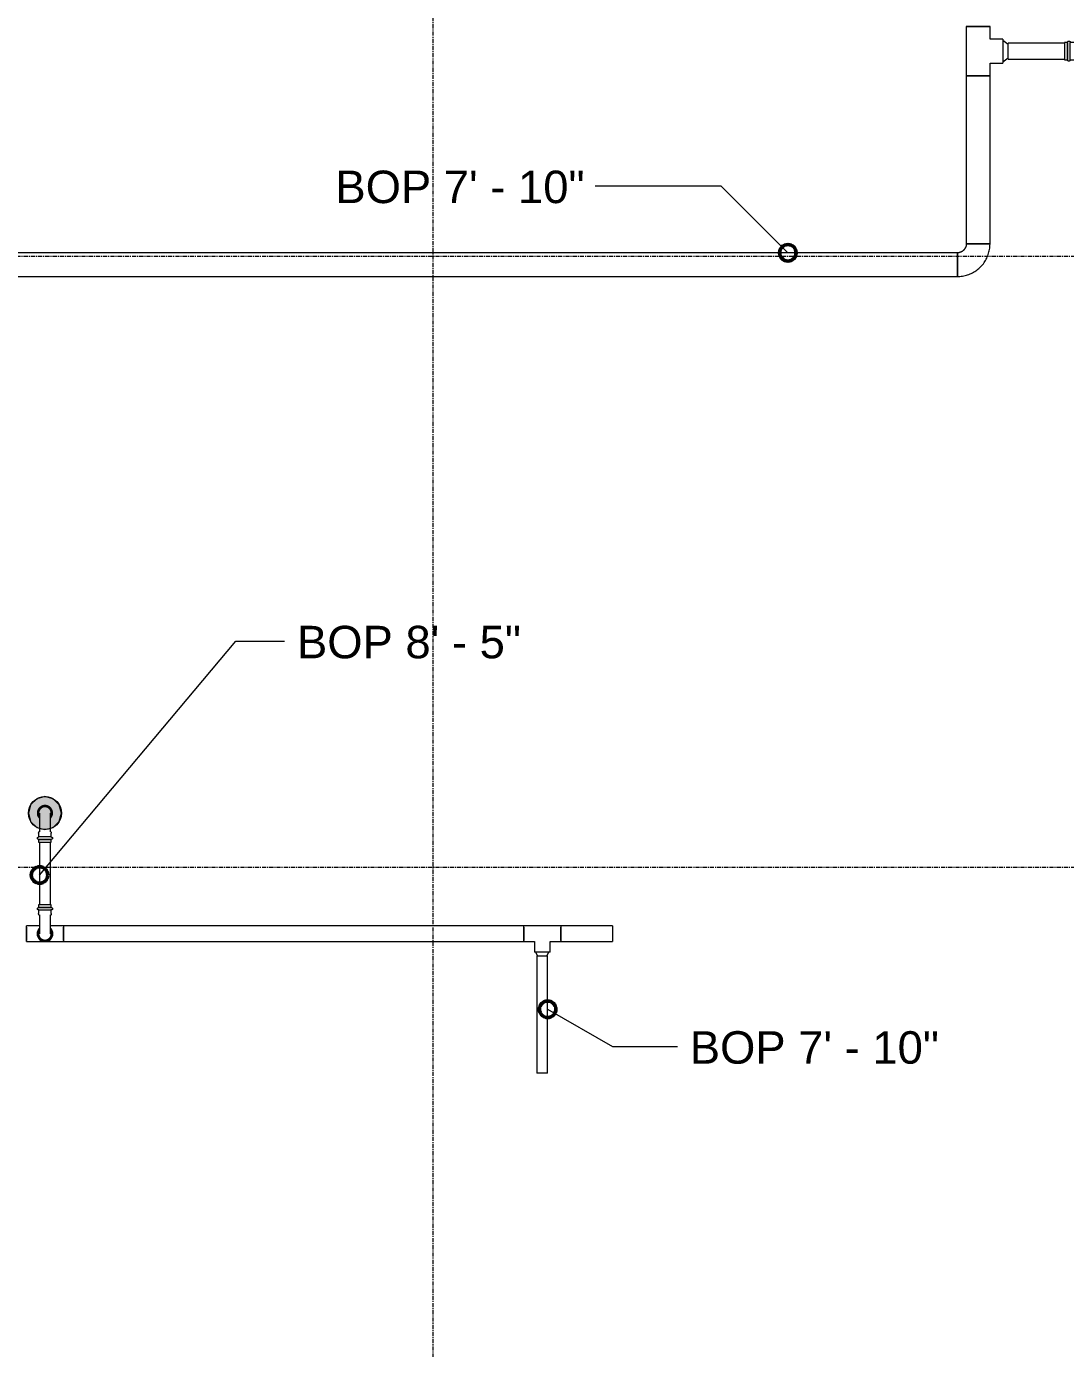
# Model space of a CAD drawing. Header units: inches. Extents: x -3679 to 241, y -496 to 1784.
# Drawn here: x -394.3 to -268.4, y 140.7 to 300.9 of the extents above; entities that cross this region are included whole.
import ezdxf

# ---------------------------------------------------------------- set-up
doc = ezdxf.new("R2010")
doc.units = ezdxf.units.IN
doc.header["$MEASUREMENT"] = 0
doc.linetypes.add('Grid Line', pattern=[0.875, 0.5, -0.125, 0.125, -0.125])
for name, color, linetype, lineweight in [('A-ANNO-NOTE', 250, 'Continuous', 9), ('G-ANNO-DIMS', 251, 'Continuous', 9), ('P-PIPE', 1, 'Continuous', 9), ('P-PIPE-CNTR', 1, 'Continuous', 9), ('S-GRID', 8, 'Continuous', 9)]:
    doc.layers.add(name, color=color, linetype=linetype, lineweight=lineweight)
doc.styles.add('Arial', font='arial.ttf', dxfattribs={"height": 3.934132})

# ---------------------------------------------------------------- blocks, each defined once
blk = doc.blocks.new('Elbow - Welded - Generic - Standard-1127339-SECOND LEVEL')
at = {"layer": 'P-PIPE'}
for p, q in [((-1.39, 2.52), (-1.25, 2.52)), ((-1.24, 2.52), (-1.02, 2.52)), ((-1.02, 2.52), (-0.72, 2.52)), ((-0.72, 2.52), (-0.37, 2.52)), ((-0.37, 2.52), (0.37, 2.52)), ((0.37, 2.52), (0.72, 2.52)), ((0.72, 2.52), (1.02, 2.52)), ((1.02, 2.52), (1.24, 2.52)), ((1.25, 2.52), (1.39, 2.52)), ((-2.52, 1.25), (-2.52, 1.39)), ((-2.52, 1.02), (-2.52, 1.24)), ((-2.52, 0.72), (-2.52, 1.02)), ((-2.52, 0.37), (-2.52, 0.72)), ((-2.52, -0.37), (-2.52, 0.37)), ((-2.52, -0.72), (-2.52, -0.37)), ((-2.52, -1.02), (-2.52, -0.72)), ((-2.52, -1.24), (-2.52, -1.02)), ((-2.52, -1.39), (-2.52, -1.25))]:
    blk.add_line(p, q, dxfattribs=at)
at = {"layer": 'P-PIPE', "flags": 128}
for points in [[(-2.52, -1.44), (-2.36, -1.43), (-2.2, -1.42), (-2.05, -1.41), (-1.89, -1.39), (-1.73, -1.36), (-1.58, -1.32), (-1.43, -1.28), (-1.28, -1.24), (-1.13, -1.18), (-0.98, -1.12), (-0.83, -1.06), (-0.69, -0.99), (-0.55, -0.91), (-0.42, -0.83), (-0.29, -0.75), (-0.16, -0.65), (-0.03, -0.56), (0.09, -0.45), (0.21, -0.35), (0.32, -0.24), (0.43, -0.12), (0.53, 0), (0.63, 0.12), (0.72, 0.25), (0.81, 0.38), (0.89, 0.52), (0.97, 0.65), (1.04, 0.8), (1.11, 0.94), (1.17, 1.09), (1.22, 1.23), (1.27, 1.39), (1.31, 1.54), (1.35, 1.69), (1.38, 1.85), (1.4, 2), (1.42, 2.16), (1.43, 2.32), (1.44, 2.48), (1.44, 2.52)], [(-1.44, 2.52), (-1.44, 2.48), (-1.44, 2.43), (-1.44, 2.39), (-1.45, 2.35), (-1.46, 2.3), (-1.47, 2.26), (-1.48, 2.22), (-1.49, 2.18), (-1.51, 2.14), (-1.52, 2.1), (-1.54, 2.06), (-1.56, 2.02), (-1.58, 1.98), (-1.6, 1.94), (-1.63, 1.91), (-1.65, 1.87), (-1.68, 1.84), (-1.71, 1.81), (-1.73, 1.77), (-1.77, 1.74), (-1.8, 1.71), (-1.83, 1.69), (-1.86, 1.66), (-1.9, 1.63), (-1.93, 1.61), (-1.97, 1.59), (-2.01, 1.56), (-2.05, 1.55), (-2.09, 1.53), (-2.13, 1.51), (-2.17, 1.5), (-2.21, 1.48), (-2.25, 1.47), (-2.29, 1.46), (-2.34, 1.45), (-2.38, 1.45), (-2.42, 1.44), (-2.46, 1.44), (-2.51, 1.44), (-2.52, 1.44)]]:
    blk.add_lwpolyline(points, dxfattribs=at)
blk = doc.blocks.new('Victaulic-VicPress316-Elbow 90-45deg Style P568_P571 - Standard-V4-SECOND LEVEL')
at = {"layer": 'P-PIPE'}
for p, q in [((-1.06, 4.55), (-1.06, 4.17)), ((1.06, 4.55), (-1.06, 4.55)), ((-1.06, 4.17), (1.06, 4.17)), ((-1.06, 3.85), (-1.06, 3.29)), ((-1.06, 3.85), (1.06, 3.85)), ((1.06, 4.17), (1.06, 4.55)), ((1.06, 3.29), (1.06, 3.85)), ((-0.95, 3.14), (-0.95, 2.02)), ((-0.77, 3.07), (-0.75, 3.07)), ((-0.31, 3.07), (-0.29, 3.07)), ((0.29, 3.07), (0.31, 3.07)), ((0.75, 3.07), (0.77, 3.07)), ((0.95, 2.02), (0.95, 3.12)), ((-4.17, 1.06), (-4.55, 1.06)), ((-4.55, 1.06), (-4.55, -1.06)), ((-4.17, -1.06), (-4.17, 1.06)), ((-3.29, 1.06), (-3.85, 1.06)), ((-3.85, -1.06), (-3.85, 1.06)), ((-2.02, 0.95), (-3.12, 0.95)), ((-3.07, 0.75), (-3.07, 0.77)), ((-3.07, 0.29), (-3.07, 0.31)), ((-4.55, -1.06), (-4.17, -1.06)), ((-3.85, -1.06), (-3.29, -1.06)), ((-3.13, -0.95), (-2.02, -0.95)), ((-3.07, -0.31), (-3.07, -0.29)), ((-3.07, -0.77), (-3.07, -0.75))]:
    blk.add_line(p, q, dxfattribs=at)
at = {"layer": 'P-PIPE', "flags": 128}
for points in [[(-1.06, 3.85), (-1.07, 3.85), (-1.07, 3.85), (-1.08, 3.85), (-1.09, 3.85), (-1.09, 3.85), (-1.1, 3.85), (-1.1, 3.85), (-1.11, 3.85), (-1.12, 3.86), (-1.12, 3.86), (-1.13, 3.86), (-1.13, 3.86), (-1.14, 3.87), (-1.15, 3.87), (-1.15, 3.87), (-1.16, 3.88), (-1.16, 3.88), (-1.17, 3.89), (-1.17, 3.89), (-1.18, 3.9), (-1.18, 3.9), (-1.19, 3.91), (-1.19, 3.91), (-1.19, 3.92), (-1.2, 3.92), (-1.2, 3.93), (-1.2, 3.93), (-1.21, 3.94), (-1.21, 3.94), (-1.21, 3.95), (-1.21, 3.96), (-1.22, 3.96), (-1.22, 3.97), (-1.22, 3.98), (-1.22, 3.98), (-1.22, 3.99), (-1.22, 4), (-1.22, 4), (-1.22, 4.01), (-1.22, 4.01), (-1.22, 4.02), (-1.22, 4.03), (-1.22, 4.03), (-1.22, 4.04), (-1.22, 4.05), (-1.22, 4.05), (-1.22, 4.06), (-1.21, 4.07), (-1.21, 4.07), (-1.21, 4.08), (-1.21, 4.08), (-1.2, 4.09), (-1.2, 4.1), (-1.2, 4.1), (-1.19, 4.11), (-1.19, 4.11), (-1.18, 4.12), (-1.18, 4.12), (-1.17, 4.13), (-1.17, 4.13), (-1.17, 4.14), (-1.16, 4.14), (-1.15, 4.14), (-1.15, 4.15), (-1.14, 4.15), (-1.14, 4.15), (-1.13, 4.16), (-1.13, 4.16), (-1.12, 4.16), (-1.11, 4.16), (-1.11, 4.17), (-1.1, 4.17), (-1.1, 4.17), (-1.09, 4.17), (-1.08, 4.17), (-1.08, 4.17), (-1.07, 4.17), (-1.06, 4.17), (-1.06, 4.17)], [(1.06, 4.17), (1.06, 4.17), (1.06, 4.17), (1.05, 4.17), (1.05, 4.17), (1.04, 4.17), (1.03, 4.17), (1.02, 4.17), (1.01, 4.17), (0.99, 4.17), (0.98, 4.17), (0.96, 4.17), (0.94, 4.17), (0.92, 4.17), (0.9, 4.17), (0.87, 4.17), (0.85, 4.17), (0.82, 4.17), (0.8, 4.17), (0.77, 4.17), (0.74, 4.17), (0.71, 4.17), (0.67, 4.17), (0.64, 4.17), (0.61, 4.17), (0.57, 4.17), (0.54, 4.17), (0.5, 4.17), (0.46, 4.17), (0.42, 4.17), (0.38, 4.17), (0.34, 4.17), (0.3, 4.17), (0.26, 4.17), (0.22, 4.17), (0.18, 4.17), (0.14, 4.17), (0.1, 4.17), (0.05, 4.17), (0.01, 4.17), (-0.03, 4.17), (-0.07, 4.17), (-0.12, 4.17), (-0.16, 4.17), (-0.2, 4.17), (-0.24, 4.17), (-0.28, 4.17), (-0.32, 4.17), (-0.36, 4.17), (-0.4, 4.17), (-0.44, 4.17), (-0.48, 4.17), (-0.52, 4.17), (-0.55, 4.17), (-0.59, 4.17), (-0.62, 4.17), (-0.66, 4.17), (-0.69, 4.17), (-0.72, 4.17), (-0.75, 4.17), (-0.78, 4.17), (-0.81, 4.17), (-0.84, 4.17), (-0.86, 4.17), (-0.88, 4.17), (-0.91, 4.17), (-0.93, 4.17), (-0.95, 4.17), (-0.97, 4.17), (-0.98, 4.17), (-1, 4.17), (-1.01, 4.17), (-1.02, 4.17), (-1.03, 4.17), (-1.04, 4.17), (-1.05, 4.17), (-1.05, 4.17), (-1.06, 4.17), (-1.06, 4.17), (-1.06, 4.17)], [(-1.06, 4.17), (-1.06, 4.17), (-1.06, 4.17), (-1.05, 4.17), (-1.05, 4.17), (-1.04, 4.17), (-1.03, 4.17), (-1.02, 4.17)], [(-1.06, 3.85), (-1.06, 3.85), (-1.06, 3.85), (-1.05, 3.85), (-1.05, 3.85), (-1.04, 3.85), (-1.03, 3.85), (-1.02, 3.85), (-1.01, 3.85), (-0.99, 3.85), (-0.98, 3.85), (-0.96, 3.85), (-0.94, 3.85), (-0.92, 3.85), (-0.9, 3.85), (-0.87, 3.85), (-0.85, 3.85), (-0.82, 3.85), (-0.8, 3.85), (-0.77, 3.85), (-0.74, 3.85), (-0.71, 3.85), (-0.67, 3.85), (-0.64, 3.85), (-0.61, 3.85), (-0.57, 3.85), (-0.54, 3.85), (-0.5, 3.85), (-0.46, 3.85), (-0.42, 3.85), (-0.38, 3.85), (-0.34, 3.85), (-0.3, 3.85), (-0.26, 3.85), (-0.22, 3.85), (-0.18, 3.85), (-0.14, 3.85), (-0.1, 3.85), (-0.05, 3.85), (-0.01, 3.85), (0.03, 3.85), (0.07, 3.85), (0.12, 3.85), (0.16, 3.85), (0.2, 3.85), (0.24, 3.85), (0.28, 3.85), (0.32, 3.85), (0.36, 3.85), (0.4, 3.85), (0.44, 3.85), (0.48, 3.85), (0.52, 3.85), (0.55, 3.85), (0.59, 3.85), (0.62, 3.85), (0.66, 3.85), (0.69, 3.85), (0.72, 3.85), (0.75, 3.85), (0.78, 3.85), (0.81, 3.85), (0.84, 3.85), (0.86, 3.85), (0.88, 3.85), (0.91, 3.85), (0.93, 3.85), (0.95, 3.85), (0.97, 3.85), (0.98, 3.85), (1, 3.85), (1.01, 3.85), (1.02, 3.85), (1.03, 3.85), (1.04, 3.85), (1.05, 3.85), (1.05, 3.85), (1.06, 3.85), (1.06, 3.85), (1.06, 3.85)], [(-1.02, 3.85), (-1.03, 3.85), (-1.04, 3.85), (-1.05, 3.85), (-1.05, 3.85), (-1.06, 3.85), (-1.06, 3.85), (-1.06, 3.85)], [(-0.95, 3.07), (-0.96, 3.08), (-0.97, 3.08), (-0.97, 3.09), (-0.98, 3.1), (-0.99, 3.11), (-1, 3.12), (-1, 3.12), (-1.01, 3.13), (-1.02, 3.14), (-1.02, 3.15), (-1.03, 3.16), (-1.03, 3.17), (-1.04, 3.18), (-1.04, 3.19), (-1.04, 3.2), (-1.05, 3.21), (-1.05, 3.22), (-1.05, 3.23), (-1.06, 3.24), (-1.06, 3.25), (-1.06, 3.27), (-1.06, 3.28), (-1.06, 3.29), (-1.06, 3.29)], [(1.06, 3.29), (1.06, 3.28), (1.06, 3.27), (1.06, 3.26), (1.06, 3.25), (1.05, 3.23), (1.05, 3.22), (1.05, 3.21), (1.05, 3.2), (1.04, 3.19), (1.04, 3.18), (1.03, 3.17), (1.03, 3.16), (1.02, 3.15), (1.02, 3.14), (1.01, 3.14), (1.01, 3.13), (1, 3.12), (0.99, 3.11), (0.98, 3.1), (0.98, 3.09), (0.97, 3.09), (0.96, 3.08), (0.95, 3.07), (0.95, 3.07)], [(1.02, 4.17), (1.03, 4.17), (1.04, 4.17), (1.05, 4.17), (1.05, 4.17), (1.06, 4.17), (1.06, 4.17), (1.06, 4.17)], [(1.06, 3.85), (1.06, 3.85), (1.06, 3.85), (1.05, 3.85), (1.05, 3.85), (1.04, 3.85), (1.03, 3.85), (1.02, 3.85)], [(1.06, 4.17), (1.07, 4.17), (1.07, 4.17), (1.08, 4.17), (1.09, 4.17), (1.09, 4.17), (1.1, 4.17), (1.1, 4.17), (1.11, 4.17), (1.12, 4.16), (1.12, 4.16), (1.13, 4.16), (1.13, 4.16), (1.14, 4.15), (1.15, 4.15), (1.15, 4.15), (1.16, 4.14), (1.16, 4.14), (1.17, 4.13), (1.17, 4.13), (1.18, 4.12), (1.18, 4.12), (1.19, 4.11), (1.19, 4.11), (1.19, 4.1), (1.2, 4.1), (1.2, 4.09), (1.2, 4.09), (1.21, 4.08), (1.21, 4.08), (1.21, 4.07), (1.21, 4.06), (1.22, 4.06), (1.22, 4.05), (1.22, 4.04), (1.22, 4.04), (1.22, 4.03), (1.22, 4.02), (1.22, 4.02), (1.22, 4.01), (1.22, 4.01), (1.22, 4), (1.22, 3.99), (1.22, 3.99), (1.22, 3.98), (1.22, 3.97), (1.22, 3.97), (1.22, 3.96), (1.21, 3.95), (1.21, 3.95), (1.21, 3.94), (1.21, 3.94), (1.2, 3.93), (1.2, 3.92), (1.2, 3.92), (1.19, 3.91), (1.19, 3.91), (1.18, 3.9), (1.18, 3.9), (1.17, 3.89), (1.17, 3.89), (1.17, 3.88), (1.16, 3.88), (1.15, 3.88), (1.15, 3.87), (1.14, 3.87), (1.14, 3.87), (1.13, 3.86), (1.13, 3.86), (1.12, 3.86), (1.11, 3.86), (1.11, 3.85), (1.1, 3.85), (1.1, 3.85), (1.09, 3.85), (1.08, 3.85), (1.08, 3.85), (1.07, 3.85), (1.06, 3.85), (1.06, 3.85)], [(-0.95, 2.02), (-0.95, 1.97), (-0.95, 1.93), (-0.96, 1.89), (-0.96, 1.85), (-0.97, 1.8), (-0.98, 1.76), (-0.99, 1.72), (-1, 1.68), (-1.02, 1.64), (-1.03, 1.6), (-1.05, 1.56), (-1.07, 1.52), (-1.09, 1.49), (-1.11, 1.45), (-1.14, 1.41), (-1.16, 1.38), (-1.19, 1.35), (-1.21, 1.31), (-1.24, 1.28), (-1.27, 1.25), (-1.3, 1.22), (-1.34, 1.19), (-1.37, 1.17), (-1.4, 1.14), (-1.44, 1.12), (-1.48, 1.1), (-1.51, 1.08), (-1.55, 1.06), (-1.59, 1.04), (-1.63, 1.02), (-1.67, 1.01), (-1.71, 0.99), (-1.75, 0.98), (-1.79, 0.97), (-1.83, 0.97), (-1.88, 0.96), (-1.92, 0.95), (-1.96, 0.95), (-2, 0.95), (-2.02, 0.95)], [(-2.02, -0.95), (-1.9, -0.95), (-1.78, -0.94), (-1.66, -0.93), (-1.54, -0.91), (-1.43, -0.89), (-1.31, -0.87), (-1.2, -0.83), (-1.08, -0.8), (-0.97, -0.76), (-0.86, -0.72), (-0.75, -0.67), (-0.65, -0.61), (-0.54, -0.56), (-0.44, -0.5), (-0.34, -0.43), (-0.24, -0.36), (-0.15, -0.29), (-0.06, -0.21), (0.03, -0.13), (0.11, -0.05), (0.19, 0.04), (0.27, 0.13), (0.34, 0.22), (0.41, 0.31), (0.48, 0.41), (0.54, 0.51), (0.6, 0.62), (0.65, 0.72), (0.7, 0.83), (0.75, 0.94), (0.79, 1.05), (0.83, 1.17), (0.86, 1.28), (0.88, 1.39), (0.91, 1.51), (0.92, 1.63), (0.94, 1.75), (0.95, 1.86), (0.95, 1.98), (0.95, 2.02)], [(-4.17, 1.06), (-4.17, 1.07), (-4.17, 1.07), (-4.17, 1.08), (-4.17, 1.09), (-4.17, 1.09), (-4.17, 1.1), (-4.17, 1.1), (-4.17, 1.11), (-4.16, 1.12), (-4.16, 1.12), (-4.16, 1.13), (-4.16, 1.13), (-4.15, 1.14), (-4.15, 1.15), (-4.15, 1.15), (-4.14, 1.16), (-4.14, 1.16), (-4.13, 1.17), (-4.13, 1.17), (-4.12, 1.18), (-4.12, 1.18), (-4.11, 1.19), (-4.11, 1.19), (-4.1, 1.19), (-4.1, 1.2), (-4.09, 1.2), (-4.09, 1.2), (-4.08, 1.21), (-4.08, 1.21), (-4.07, 1.21), (-4.06, 1.21), (-4.06, 1.22), (-4.05, 1.22), (-4.04, 1.22), (-4.04, 1.22), (-4.03, 1.22), (-4.02, 1.22), (-4.02, 1.22), (-4.01, 1.22), (-4.01, 1.22), (-4, 1.22), (-3.99, 1.22), (-3.99, 1.22), (-3.98, 1.22), (-3.97, 1.22), (-3.97, 1.22), (-3.96, 1.22), (-3.95, 1.21), (-3.95, 1.21), (-3.94, 1.21), (-3.94, 1.21), (-3.93, 1.2), (-3.92, 1.2), (-3.92, 1.2), (-3.91, 1.19), (-3.91, 1.19), (-3.9, 1.18), (-3.9, 1.18), (-3.89, 1.17), (-3.89, 1.17), (-3.88, 1.17), (-3.88, 1.16), (-3.88, 1.15), (-3.87, 1.15), (-3.87, 1.14), (-3.87, 1.14), (-3.86, 1.13), (-3.86, 1.13), (-3.86, 1.12), (-3.86, 1.11), (-3.85, 1.11), (-3.85, 1.1), (-3.85, 1.1), (-3.85, 1.09), (-3.85, 1.08), (-3.85, 1.08), (-3.85, 1.07), (-3.85, 1.06), (-3.85, 1.06)], [(-4.17, 1.06), (-4.17, 1.06), (-4.17, 1.06), (-4.17, 1.05), (-4.17, 1.05), (-4.17, 1.04), (-4.17, 1.03), (-4.17, 1.02), (-4.17, 1.01), (-4.17, 0.99), (-4.17, 0.98), (-4.17, 0.96), (-4.17, 0.94), (-4.17, 0.92), (-4.17, 0.9), (-4.17, 0.87), (-4.17, 0.85), (-4.17, 0.82), (-4.17, 0.8), (-4.17, 0.77), (-4.17, 0.74), (-4.17, 0.71), (-4.17, 0.67), (-4.17, 0.64), (-4.17, 0.61), (-4.17, 0.57), (-4.17, 0.54), (-4.17, 0.5), (-4.17, 0.46), (-4.17, 0.42), (-4.17, 0.38), (-4.17, 0.34), (-4.17, 0.3), (-4.17, 0.26), (-4.17, 0.22), (-4.17, 0.18), (-4.17, 0.14), (-4.17, 0.1), (-4.17, 0.05), (-4.17, 0.01), (-4.17, -0.03), (-4.17, -0.07), (-4.17, -0.12), (-4.17, -0.16), (-4.17, -0.2), (-4.17, -0.24), (-4.17, -0.28), (-4.17, -0.32), (-4.17, -0.36), (-4.17, -0.4), (-4.17, -0.44), (-4.17, -0.48), (-4.17, -0.52), (-4.17, -0.55), (-4.17, -0.59), (-4.17, -0.62), (-4.17, -0.66), (-4.17, -0.69), (-4.17, -0.72), (-4.17, -0.75), (-4.17, -0.78), (-4.17, -0.81), (-4.17, -0.84), (-4.17, -0.86), (-4.17, -0.88), (-4.17, -0.91), (-4.17, -0.93), (-4.17, -0.95), (-4.17, -0.97), (-4.17, -0.98), (-4.17, -1), (-4.17, -1.01), (-4.17, -1.02), (-4.17, -1.03), (-4.17, -1.04), (-4.17, -1.05), (-4.17, -1.05), (-4.17, -1.06), (-4.17, -1.06), (-4.17, -1.06)], [(-4.17, 1.02), (-4.17, 1.03), (-4.17, 1.04), (-4.17, 1.05), (-4.17, 1.05), (-4.17, 1.06), (-4.17, 1.06), (-4.17, 1.06)], [(-3.85, -1.06), (-3.85, -1.06), (-3.85, -1.06), (-3.85, -1.05), (-3.85, -1.05), (-3.85, -1.04), (-3.85, -1.03), (-3.85, -1.02), (-3.85, -1.01), (-3.85, -0.99), (-3.85, -0.98), (-3.85, -0.96), (-3.85, -0.94), (-3.85, -0.92), (-3.85, -0.9), (-3.85, -0.87), (-3.85, -0.85), (-3.85, -0.82), (-3.85, -0.8), (-3.85, -0.77), (-3.85, -0.74), (-3.85, -0.71), (-3.85, -0.67), (-3.85, -0.64), (-3.85, -0.61), (-3.85, -0.57), (-3.85, -0.54), (-3.85, -0.5), (-3.85, -0.46), (-3.85, -0.42), (-3.85, -0.38), (-3.85, -0.34), (-3.85, -0.3), (-3.85, -0.26), (-3.85, -0.22), (-3.85, -0.18), (-3.85, -0.14), (-3.85, -0.1), (-3.85, -0.05), (-3.85, -0.01), (-3.85, 0.03), (-3.85, 0.07), (-3.85, 0.12), (-3.85, 0.16), (-3.85, 0.2), (-3.85, 0.24), (-3.85, 0.28), (-3.85, 0.32), (-3.85, 0.36), (-3.85, 0.4), (-3.85, 0.44), (-3.85, 0.48), (-3.85, 0.52), (-3.85, 0.55), (-3.85, 0.59), (-3.85, 0.62), (-3.85, 0.66), (-3.85, 0.69), (-3.85, 0.72), (-3.85, 0.75), (-3.85, 0.78), (-3.85, 0.81), (-3.85, 0.84), (-3.85, 0.86), (-3.85, 0.88), (-3.85, 0.91), (-3.85, 0.93), (-3.85, 0.95), (-3.85, 0.97), (-3.85, 0.98), (-3.85, 1), (-3.85, 1.01), (-3.85, 1.02), (-3.85, 1.03), (-3.85, 1.04), (-3.85, 1.05), (-3.85, 1.05), (-3.85, 1.06), (-3.85, 1.06), (-3.85, 1.06)], [(-3.85, 1.06), (-3.85, 1.06), (-3.85, 1.06), (-3.85, 1.05), (-3.85, 1.05), (-3.85, 1.04), (-3.85, 1.03), (-3.85, 1.02)], [(-3.29, 1.06), (-3.28, 1.06), (-3.27, 1.06), (-3.26, 1.06), (-3.25, 1.06), (-3.23, 1.05), (-3.22, 1.05), (-3.21, 1.05), (-3.2, 1.05), (-3.19, 1.04), (-3.18, 1.04), (-3.17, 1.03), (-3.16, 1.03), (-3.15, 1.02), (-3.14, 1.02), (-3.14, 1.01), (-3.13, 1.01), (-3.12, 1), (-3.11, 0.99), (-3.1, 0.98), (-3.09, 0.98), (-3.09, 0.97), (-3.08, 0.96), (-3.07, 0.95), (-3.07, 0.95)], [(-4.17, -1.06), (-4.17, -1.06), (-4.17, -1.06), (-4.17, -1.05), (-4.17, -1.05), (-4.17, -1.04), (-4.17, -1.03), (-4.17, -1.02)], [(-3.85, -1.06), (-3.85, -1.07), (-3.85, -1.07), (-3.85, -1.08), (-3.85, -1.09), (-3.85, -1.09), (-3.85, -1.1), (-3.85, -1.1), (-3.85, -1.11), (-3.86, -1.12), (-3.86, -1.12), (-3.86, -1.13), (-3.86, -1.13), (-3.87, -1.14), (-3.87, -1.15), (-3.87, -1.15), (-3.88, -1.16), (-3.88, -1.16), (-3.89, -1.17), (-3.89, -1.17), (-3.9, -1.18), (-3.9, -1.18), (-3.91, -1.19), (-3.91, -1.19), (-3.92, -1.19), (-3.92, -1.2), (-3.93, -1.2), (-3.93, -1.2), (-3.94, -1.21), (-3.94, -1.21), (-3.95, -1.21), (-3.96, -1.21), (-3.96, -1.22), (-3.97, -1.22), (-3.98, -1.22), (-3.98, -1.22), (-3.99, -1.22), (-4, -1.22), (-4, -1.22), (-4.01, -1.22), (-4.01, -1.22), (-4.02, -1.22), (-4.03, -1.22), (-4.03, -1.22), (-4.04, -1.22), (-4.05, -1.22), (-4.05, -1.22), (-4.06, -1.22), (-4.07, -1.21), (-4.07, -1.21), (-4.08, -1.21), (-4.08, -1.21), (-4.09, -1.2), (-4.1, -1.2), (-4.1, -1.2), (-4.11, -1.19), (-4.11, -1.19), (-4.12, -1.18), (-4.12, -1.18), (-4.13, -1.17), (-4.13, -1.17), (-4.14, -1.17), (-4.14, -1.16), (-4.14, -1.15), (-4.15, -1.15), (-4.15, -1.14), (-4.15, -1.14), (-4.16, -1.13), (-4.16, -1.13), (-4.16, -1.12), (-4.16, -1.11), (-4.17, -1.11), (-4.17, -1.1), (-4.17, -1.1), (-4.17, -1.09), (-4.17, -1.08), (-4.17, -1.08), (-4.17, -1.07), (-4.17, -1.06), (-4.17, -1.06)], [(-3.85, -1.02), (-3.85, -1.03), (-3.85, -1.04), (-3.85, -1.05), (-3.85, -1.05), (-3.85, -1.06), (-3.85, -1.06), (-3.85, -1.06)], [(-3.07, -0.95), (-3.08, -0.96), (-3.08, -0.97), (-3.09, -0.97), (-3.1, -0.98), (-3.11, -0.99), (-3.12, -1), (-3.12, -1), (-3.13, -1.01), (-3.14, -1.02), (-3.15, -1.02), (-3.16, -1.03), (-3.17, -1.03), (-3.18, -1.04), (-3.19, -1.04), (-3.2, -1.04), (-3.21, -1.05), (-3.22, -1.05), (-3.23, -1.05), (-3.24, -1.06), (-3.25, -1.06), (-3.27, -1.06), (-3.28, -1.06), (-3.29, -1.06), (-3.29, -1.06)]]:
    blk.add_lwpolyline(points, dxfattribs=at)
blk = doc.blocks.new('Victaulic-VicPress316-Elbow 90-45deg Style P568_P571 - Standard-V2-SECOND LEVEL')
at = {"layer": 'P-PIPE'}
for p, q in [((-3203.7, 731.1), (-3203.7, 730.2)), ((-3202.39, 730.21), (-3202.39, 731.1)), ((-3203.81, 730.05), (-3203.81, 729.6)), ((-3203.05, 729.6), (-3203.81, 729.6)), ((-3203.81, 729.31), (-3203.81, 728.97)), ((-3203.05, 729.31), (-3203.81, 729.31)), ((-3203.81, 728.97), (-3203.05, 728.97)), ((-3202.28, 729.6), (-3203.05, 729.6)), ((-3202.28, 729.31), (-3203.05, 729.31)), ((-3203.05, 728.97), (-3202.28, 728.97)), ((-3202.28, 729.6), (-3202.28, 730.05)), ((-3202.28, 728.97), (-3202.28, 729.31))]:
    blk.add_line(p, q, dxfattribs=at)
at = {"layer": 'P-PIPE', "flags": 128}
for points in [[(-3203.05, 733.4), (-3203.08, 733.4), (-3203.12, 733.4), (-3203.16, 733.4), (-3203.19, 733.39), (-3203.23, 733.38), (-3203.26, 733.38), (-3203.3, 733.37), (-3203.33, 733.36), (-3203.37, 733.34), (-3203.4, 733.33), (-3203.43, 733.32), (-3203.47, 733.3), (-3203.5, 733.28), (-3203.53, 733.26), (-3203.56, 733.24), (-3203.59, 733.22), (-3203.62, 733.2), (-3203.65, 733.18), (-3203.67, 733.15), (-3203.7, 733.13), (-3203.73, 733.1), (-3203.75, 733.07), (-3203.77, 733.04), (-3203.79, 733.01), (-3203.81, 732.98), (-3203.83, 732.95), (-3203.85, 732.92), (-3203.87, 732.89), (-3203.88, 732.85), (-3203.9, 732.82), (-3203.91, 732.79), (-3203.92, 732.75), (-3203.93, 732.72), (-3203.94, 732.68), (-3203.94, 732.65), (-3203.95, 732.61), (-3203.95, 732.57), (-3203.96, 732.54), (-3203.96, 732.5), (-3203.96, 732.46), (-3203.96, 732.43), (-3203.95, 732.39), (-3203.95, 732.35), (-3203.94, 732.32), (-3203.93, 732.28), (-3203.93, 732.25), (-3203.91, 732.21), (-3203.9, 732.18), (-3203.89, 732.14), (-3203.88, 732.11), (-3203.86, 732.08), (-3203.84, 732.05), (-3203.82, 732.01), (-3203.8, 731.98), (-3203.78, 731.95), (-3203.76, 731.92), (-3203.74, 731.9), (-3203.71, 731.87)], [(-3202.39, 731.86), (-3202.37, 731.88), (-3202.34, 731.91), (-3202.32, 731.94), (-3202.3, 731.97), (-3202.28, 732), (-3202.26, 732.03), (-3202.24, 732.06), (-3202.23, 732.09), (-3202.21, 732.13), (-3202.2, 732.16), (-3202.18, 732.19), (-3202.17, 732.23), (-3202.16, 732.26), (-3202.15, 732.3), (-3202.15, 732.33), (-3202.14, 732.37), (-3202.14, 732.41), (-3202.14, 732.44), (-3202.13, 732.48), (-3202.13, 732.52), (-3202.14, 732.55), (-3202.14, 732.59), (-3202.14, 732.63), (-3202.15, 732.66), (-3202.16, 732.7), (-3202.17, 732.73), (-3202.18, 732.77), (-3202.19, 732.8), (-3202.2, 732.84), (-3202.22, 732.87), (-3202.23, 732.9), (-3202.25, 732.93), (-3202.27, 732.97), (-3202.29, 733), (-3202.31, 733.03), (-3202.33, 733.06), (-3202.35, 733.08), (-3202.38, 733.11), (-3202.4, 733.14), (-3202.43, 733.16), (-3202.46, 733.19), (-3202.49, 733.21), (-3202.51, 733.23), (-3202.55, 733.25), (-3202.58, 733.27), (-3202.61, 733.29), (-3202.64, 733.31), (-3202.67, 733.32), (-3202.71, 733.34), (-3202.74, 733.35), (-3202.78, 733.36), (-3202.81, 733.37), (-3202.85, 733.38), (-3202.88, 733.39), (-3202.92, 733.39), (-3202.95, 733.4), (-3202.99, 733.4), (-3203.03, 733.4), (-3203.05, 733.4)], [(-3203.05, 733.26), (-3203.08, 733.26), (-3203.11, 733.25), (-3203.14, 733.25), (-3203.17, 733.25), (-3203.2, 733.24), (-3203.23, 733.23), (-3203.26, 733.23), (-3203.29, 733.22), (-3203.32, 733.21), (-3203.34, 733.2), (-3203.37, 733.18), (-3203.4, 733.17), (-3203.43, 733.16), (-3203.45, 733.14), (-3203.48, 733.12), (-3203.5, 733.1), (-3203.53, 733.09), (-3203.55, 733.07), (-3203.57, 733.05), (-3203.6, 733.02), (-3203.62, 733), (-3203.64, 732.98), (-3203.66, 732.95), (-3203.67, 732.93), (-3203.69, 732.9), (-3203.71, 732.88), (-3203.72, 732.85), (-3203.74, 732.82), (-3203.75, 732.8), (-3203.76, 732.77), (-3203.77, 732.74), (-3203.78, 732.71), (-3203.79, 732.68), (-3203.8, 732.65), (-3203.8, 732.62), (-3203.81, 732.59), (-3203.81, 732.56), (-3203.81, 732.53), (-3203.81, 732.5), (-3203.81, 732.47), (-3203.81, 732.44), (-3203.81, 732.41), (-3203.8, 732.38), (-3203.8, 732.35), (-3203.79, 732.32), (-3203.78, 732.29), (-3203.78, 732.26), (-3203.77, 732.23), (-3203.76, 732.2), (-3203.74, 732.17), (-3203.73, 732.14), (-3203.72, 732.12), (-3203.7, 732.1)], [(-3203.7, 732.49), (-3203.7, 732.49), (-3203.7, 732.49), (-3203.7, 732.48), (-3203.7, 732.47), (-3203.7, 732.46), (-3203.7, 732.45), (-3203.7, 732.44), (-3203.7, 732.42), (-3203.7, 732.4), (-3203.7, 732.38), (-3203.7, 732.36), (-3203.7, 732.33), (-3203.7, 732.31), (-3203.7, 732.28), (-3203.7, 732.25), (-3203.7, 732.21), (-3203.7, 732.18), (-3203.7, 732.14), (-3203.7, 732.11), (-3203.7, 732.07), (-3203.7, 732.03), (-3203.7, 731.98), (-3203.7, 731.94), (-3203.7, 731.9), (-3203.7, 731.85), (-3203.7, 731.8), (-3203.7, 731.75), (-3203.7, 731.7), (-3203.7, 731.65), (-3203.7, 731.6), (-3203.7, 731.55), (-3203.7, 731.5), (-3203.7, 731.44), (-3203.7, 731.39), (-3203.7, 731.33), (-3203.7, 731.28), (-3203.7, 731.22), (-3203.7, 731.17), (-3203.7, 731.11), (-3203.7, 731.1)], [(-3202.39, 732.1), (-3202.37, 732.13), (-3202.36, 732.16), (-3202.34, 732.18), (-3202.33, 732.21), (-3202.32, 732.24), (-3202.31, 732.27), (-3202.3, 732.3), (-3202.3, 732.33), (-3202.29, 732.36), (-3202.29, 732.39), (-3202.28, 732.42), (-3202.28, 732.45), (-3202.28, 732.48), (-3202.28, 732.51), (-3202.28, 732.54), (-3202.28, 732.57), (-3202.29, 732.6), (-3202.29, 732.63), (-3202.3, 732.66), (-3202.31, 732.69), (-3202.32, 732.72), (-3202.33, 732.75), (-3202.34, 732.78), (-3202.35, 732.81), (-3202.36, 732.84), (-3202.38, 732.86), (-3202.39, 732.89), (-3202.41, 732.92), (-3202.43, 732.94), (-3202.44, 732.97), (-3202.46, 732.99), (-3202.48, 733.01), (-3202.51, 733.03), (-3202.53, 733.06), (-3202.55, 733.08), (-3202.58, 733.09), (-3202.6, 733.11), (-3202.62, 733.13), (-3202.65, 733.15), (-3202.68, 733.16), (-3202.7, 733.18), (-3202.73, 733.19), (-3202.76, 733.2), (-3202.79, 733.21), (-3202.82, 733.22), (-3202.85, 733.23), (-3202.88, 733.24), (-3202.91, 733.24), (-3202.94, 733.25), (-3202.97, 733.25), (-3203, 733.26), (-3203.03, 733.26), (-3203.05, 733.26)], [(-3202.39, 731.1), (-3202.39, 731.15), (-3202.39, 731.21), (-3202.39, 731.26), (-3202.39, 731.32), (-3202.39, 731.37), (-3202.39, 731.43), (-3202.39, 731.48), (-3202.39, 731.54), (-3202.39, 731.59), (-3202.39, 731.64), (-3202.39, 731.69), (-3202.39, 731.74), (-3202.39, 731.79), (-3202.39, 731.84), (-3202.39, 731.88), (-3202.39, 731.93), (-3202.39, 731.97), (-3202.39, 732.02), (-3202.39, 732.06), (-3202.39, 732.1), (-3202.39, 732.13), (-3202.39, 732.17), (-3202.39, 732.21), (-3202.39, 732.24), (-3202.39, 732.27), (-3202.39, 732.3), (-3202.39, 732.33), (-3202.39, 732.35), (-3202.39, 732.37), (-3202.39, 732.4), (-3202.39, 732.41), (-3202.39, 732.43), (-3202.39, 732.45), (-3202.39, 732.46), (-3202.39, 732.47), (-3202.39, 732.48), (-3202.39, 732.48), (-3202.39, 732.49), (-3202.39, 732.49), (-3202.39, 732.49)], [(-3203.81, 730.05), (-3203.81, 730.06), (-3203.81, 730.07), (-3203.81, 730.08), (-3203.81, 730.09), (-3203.81, 730.11), (-3203.8, 730.12), (-3203.8, 730.13), (-3203.8, 730.14), (-3203.8, 730.15), (-3203.79, 730.16), (-3203.79, 730.17), (-3203.78, 730.18), (-3203.78, 730.19), (-3203.77, 730.2), (-3203.76, 730.2), (-3203.76, 730.21), (-3203.75, 730.22), (-3203.74, 730.23), (-3203.74, 730.24), (-3203.73, 730.25), (-3203.72, 730.25), (-3203.71, 730.26), (-3203.71, 730.27), (-3203.7, 730.27)], [(-3202.39, 730.27), (-3202.38, 730.26), (-3202.37, 730.26), (-3202.36, 730.25), (-3202.36, 730.24), (-3202.35, 730.23), (-3202.34, 730.22), (-3202.33, 730.22), (-3202.33, 730.21), (-3202.32, 730.2), (-3202.32, 730.19), (-3202.31, 730.18), (-3202.31, 730.17), (-3202.3, 730.16), (-3202.3, 730.15), (-3202.29, 730.14), (-3202.29, 730.13), (-3202.29, 730.12), (-3202.29, 730.11), (-3202.28, 730.1), (-3202.28, 730.09), (-3202.28, 730.07), (-3202.28, 730.06), (-3202.28, 730.05), (-3202.28, 730.05)], [(-3203.81, 729.31), (-3203.82, 729.31), (-3203.82, 729.31), (-3203.83, 729.31), (-3203.84, 729.31), (-3203.84, 729.31), (-3203.85, 729.31), (-3203.85, 729.31), (-3203.86, 729.32), (-3203.86, 729.32), (-3203.87, 729.32), (-3203.87, 729.32), (-3203.88, 729.32), (-3203.88, 729.33), (-3203.89, 729.33), (-3203.89, 729.33), (-3203.9, 729.34), (-3203.9, 729.34), (-3203.91, 729.34), (-3203.91, 729.35), (-3203.92, 729.35), (-3203.92, 729.36), (-3203.92, 729.36), (-3203.93, 729.37), (-3203.93, 729.37), (-3203.93, 729.38), (-3203.94, 729.38), (-3203.94, 729.39), (-3203.94, 729.39), (-3203.95, 729.4), (-3203.95, 729.4), (-3203.95, 729.41), (-3203.95, 729.41), (-3203.95, 729.42), (-3203.95, 729.42), (-3203.96, 729.43), (-3203.96, 729.44), (-3203.96, 729.44), (-3203.96, 729.45), (-3203.96, 729.45), (-3203.96, 729.46), (-3203.96, 729.46), (-3203.96, 729.47), (-3203.96, 729.48), (-3203.96, 729.48), (-3203.95, 729.49), (-3203.95, 729.49), (-3203.95, 729.5), (-3203.95, 729.5), (-3203.95, 729.51), (-3203.94, 729.51), (-3203.94, 729.52), (-3203.94, 729.52), (-3203.94, 729.53), (-3203.93, 729.53), (-3203.93, 729.54), (-3203.93, 729.54), (-3203.92, 729.55), (-3203.92, 729.55), (-3203.92, 729.56), (-3203.91, 729.56), (-3203.91, 729.57), (-3203.9, 729.57), (-3203.9, 729.57), (-3203.89, 729.58), (-3203.89, 729.58), (-3203.88, 729.58), (-3203.88, 729.58), (-3203.87, 729.59), (-3203.87, 729.59), (-3203.86, 729.59), (-3203.86, 729.59), (-3203.85, 729.59), (-3203.84, 729.6), (-3203.84, 729.6), (-3203.83, 729.6), (-3203.83, 729.6), (-3203.82, 729.6), (-3203.82, 729.6), (-3203.81, 729.6)], [(-3203.05, 729.6), (-3203.08, 729.6), (-3203.11, 729.6), (-3203.14, 729.6), (-3203.17, 729.6), (-3203.2, 729.6), (-3203.23, 729.6), (-3203.26, 729.6), (-3203.29, 729.6), (-3203.32, 729.6), (-3203.34, 729.6), (-3203.37, 729.6), (-3203.4, 729.6), (-3203.43, 729.6), (-3203.45, 729.6), (-3203.48, 729.6), (-3203.5, 729.6), (-3203.53, 729.6), (-3203.55, 729.6), (-3203.57, 729.6), (-3203.6, 729.6), (-3203.62, 729.6), (-3203.64, 729.6), (-3203.66, 729.6), (-3203.67, 729.6), (-3203.69, 729.6), (-3203.71, 729.6), (-3203.72, 729.6), (-3203.74, 729.6), (-3203.75, 729.6), (-3203.76, 729.6), (-3203.77, 729.6), (-3203.78, 729.6), (-3203.79, 729.6), (-3203.8, 729.6), (-3203.8, 729.6), (-3203.81, 729.6), (-3203.81, 729.6), (-3203.81, 729.6), (-3203.81, 729.6), (-3203.81, 729.6)], [(-3203.81, 729.6), (-3203.81, 729.6), (-3203.81, 729.6), (-3203.81, 729.6), (-3203.8, 729.6), (-3203.8, 729.6), (-3203.79, 729.6), (-3203.78, 729.6), (-3203.77, 729.6)], [(-3203.77, 729.31), (-3203.78, 729.31), (-3203.79, 729.31), (-3203.8, 729.31), (-3203.8, 729.31), (-3203.81, 729.31), (-3203.81, 729.31), (-3203.81, 729.31), (-3203.81, 729.31), (-3203.81, 729.31)], [(-3203.81, 729.31), (-3203.81, 729.31), (-3203.81, 729.31), (-3203.81, 729.31), (-3203.8, 729.31), (-3203.8, 729.31), (-3203.79, 729.31), (-3203.78, 729.31), (-3203.77, 729.31), (-3203.76, 729.31), (-3203.75, 729.31), (-3203.74, 729.31), (-3203.73, 729.31), (-3203.71, 729.31), (-3203.7, 729.31), (-3203.68, 729.31), (-3203.66, 729.31), (-3203.64, 729.31), (-3203.62, 729.31), (-3203.6, 729.31), (-3203.58, 729.31), (-3203.56, 729.31), (-3203.53, 729.31), (-3203.51, 729.31), (-3203.49, 729.31), (-3203.46, 729.31), (-3203.43, 729.31), (-3203.41, 729.31), (-3203.38, 729.31), (-3203.35, 729.31), (-3203.32, 729.31), (-3203.29, 729.31), (-3203.27, 729.31), (-3203.24, 729.31), (-3203.21, 729.31), (-3203.18, 729.31), (-3203.15, 729.31), (-3203.12, 729.31), (-3203.08, 729.31), (-3203.05, 729.31), (-3203.05, 729.31)], [(-3202.28, 729.6), (-3202.28, 729.6), (-3202.28, 729.6), (-3202.29, 729.6), (-3202.29, 729.6), (-3202.29, 729.6), (-3202.3, 729.6), (-3202.31, 729.6), (-3202.32, 729.6), (-3202.33, 729.6), (-3202.34, 729.6), (-3202.35, 729.6), (-3202.37, 729.6), (-3202.38, 729.6), (-3202.4, 729.6), (-3202.41, 729.6), (-3202.43, 729.6), (-3202.45, 729.6), (-3202.47, 729.6), (-3202.49, 729.6), (-3202.51, 729.6), (-3202.53, 729.6), (-3202.56, 729.6), (-3202.58, 729.6), (-3202.61, 729.6), (-3202.63, 729.6), (-3202.66, 729.6), (-3202.68, 729.6), (-3202.71, 729.6), (-3202.74, 729.6), (-3202.77, 729.6), (-3202.8, 729.6), (-3202.83, 729.6), (-3202.86, 729.6), (-3202.89, 729.6), (-3202.92, 729.6), (-3202.95, 729.6), (-3202.98, 729.6), (-3203.01, 729.6), (-3203.04, 729.6), (-3203.05, 729.6)], [(-3203.05, 729.31), (-3203.02, 729.31), (-3202.98, 729.31), (-3202.95, 729.31), (-3202.92, 729.31), (-3202.89, 729.31), (-3202.86, 729.31), (-3202.83, 729.31), (-3202.8, 729.31), (-3202.78, 729.31), (-3202.75, 729.31), (-3202.72, 729.31), (-3202.69, 729.31), (-3202.67, 729.31), (-3202.64, 729.31), (-3202.61, 729.31), (-3202.59, 729.31), (-3202.56, 729.31), (-3202.54, 729.31), (-3202.52, 729.31), (-3202.5, 729.31), (-3202.48, 729.31), (-3202.46, 729.31), (-3202.44, 729.31), (-3202.42, 729.31), (-3202.4, 729.31), (-3202.39, 729.31), (-3202.37, 729.31), (-3202.36, 729.31), (-3202.34, 729.31), (-3202.33, 729.31), (-3202.32, 729.31), (-3202.31, 729.31), (-3202.3, 729.31), (-3202.3, 729.31), (-3202.29, 729.31), (-3202.29, 729.31), (-3202.28, 729.31), (-3202.28, 729.31), (-3202.28, 729.31), (-3202.28, 729.31)], [(-3202.32, 729.6), (-3202.31, 729.6), (-3202.3, 729.6), (-3202.3, 729.6), (-3202.29, 729.6), (-3202.29, 729.6), (-3202.28, 729.6), (-3202.28, 729.6), (-3202.28, 729.6), (-3202.28, 729.6)], [(-3202.28, 729.31), (-3202.28, 729.31), (-3202.28, 729.31), (-3202.29, 729.31), (-3202.29, 729.31), (-3202.29, 729.31), (-3202.3, 729.31), (-3202.31, 729.31), (-3202.32, 729.31)], [(-3202.28, 729.6), (-3202.27, 729.6), (-3202.27, 729.6), (-3202.26, 729.6), (-3202.26, 729.6), (-3202.25, 729.6), (-3202.24, 729.6), (-3202.24, 729.59), (-3202.23, 729.59), (-3202.23, 729.59), (-3202.22, 729.59), (-3202.22, 729.59), (-3202.21, 729.58), (-3202.21, 729.58), (-3202.2, 729.58), (-3202.2, 729.57), (-3202.19, 729.57), (-3202.19, 729.57), (-3202.18, 729.56), (-3202.18, 729.56), (-3202.18, 729.56), (-3202.17, 729.55), (-3202.17, 729.55), (-3202.16, 729.54), (-3202.16, 729.54), (-3202.16, 729.53), (-3202.15, 729.53), (-3202.15, 729.52), (-3202.15, 729.52), (-3202.15, 729.51), (-3202.14, 729.51), (-3202.14, 729.5), (-3202.14, 729.5), (-3202.14, 729.49), (-3202.14, 729.48), (-3202.14, 729.48), (-3202.14, 729.47), (-3202.13, 729.47), (-3202.13, 729.46), (-3202.13, 729.46), (-3202.13, 729.45), (-3202.13, 729.44), (-3202.13, 729.44), (-3202.14, 729.43), (-3202.14, 729.43), (-3202.14, 729.42), (-3202.14, 729.42), (-3202.14, 729.41), (-3202.14, 729.4), (-3202.14, 729.4), (-3202.15, 729.39), (-3202.15, 729.39), (-3202.15, 729.38), (-3202.16, 729.38), (-3202.16, 729.37), (-3202.16, 729.37), (-3202.17, 729.36), (-3202.17, 729.36), (-3202.17, 729.35), (-3202.18, 729.35), (-3202.18, 729.35), (-3202.19, 729.34), (-3202.19, 729.34), (-3202.19, 729.34), (-3202.2, 729.33), (-3202.2, 729.33), (-3202.21, 729.33), (-3202.21, 729.32), (-3202.22, 729.32), (-3202.23, 729.32), (-3202.23, 729.32), (-3202.24, 729.32), (-3202.24, 729.31), (-3202.25, 729.31), (-3202.25, 729.31), (-3202.26, 729.31), (-3202.26, 729.31), (-3202.27, 729.31), (-3202.28, 729.31), (-3202.28, 729.31)]]:
    blk.add_lwpolyline(points, dxfattribs=at)

msp = doc.modelspace()

# ---------------------------------------------------------------- hatches: boundary and pattern name
at = {"layer": 'A-ANNO-NOTE'}
h = msp.add_hatch(color=256, dxfattribs=at)
edge = h.paths.add_edge_path(flags=0)
edge.add_arc((-392.04, 205.58), 2, 0, 360)
msp.add_hatch(color=256, dxfattribs=at).paths.add_polyline_path([(-392.04, 203.58), (-391.04, 203.85), (-390.31, 204.58), (-390.04, 205.58), (-390.31, 206.58), (-391.04, 207.32), (-392.04, 207.58), (-393.04, 207.32), (-393.78, 206.58), (-394.04, 205.58), (-393.78, 204.58), (-393.04, 203.85), (-392.54, 203.72)], flags=0)

# ---------------------------------------------------------------- linework, layer by layer
for p, q in [((-393.78, 206.58), (-394.04, 205.58)), ((-393.04, 207.32), (-393.78, 206.58)), ((-392.04, 207.58), (-393.04, 207.32)), ((-391.04, 207.32), (-392.04, 207.58)), ((-390.31, 206.58), (-391.04, 207.32)), ((-390.04, 205.58), (-390.31, 206.58)), ((-394.04, 205.58), (-393.78, 204.58)), ((-390.31, 204.58), (-390.04, 205.58)), ((-393.78, 204.58), (-393.04, 203.85)), ((-393.04, 203.85), (-392.54, 203.72)), ((-392.54, 203.72), (-392.04, 203.58)), ((-392.04, 203.58), (-391.04, 203.85)), ((-391.04, 203.85), (-390.31, 204.58))]:
    msp.add_line(p, q, dxfattribs=at)
msp.add_circle((-392.04, 205.58), 2, dxfattribs=at)
at = {"layer": 'G-ANNO-DIMS'}
for p, q in [((-310.13, 281.52), (-325.4, 281.52)), ((-302.05, 273.44), (-310.13, 281.52)), ((-392.7, 198.08), (-368.94, 226.39)), ((-368.94, 226.39), (-363.01, 226.39)), ((-331.15, 181.82), (-323.31, 177.29)), ((-323.31, 177.29), (-315.43, 177.29))]:
    msp.add_line(p, q, dxfattribs=at)
at = {"layer": 'G-ANNO-DIMS', "lineweight": 50}
for centre in [(-302.05, 273.44), (-392.7, 198.08), (-331.15, 181.82)]:
    msp.add_circle(centre, 1, dxfattribs=at)
at = {"layer": 'P-PIPE'}
for p, q in [((-280.44, 300.85), (-280.44, 294.87)), ((-278.28, 300.85), (-280.44, 300.85)), ((-280.39, 300.85), (-280.25, 300.85)), ((-280.24, 300.85), (-280.02, 300.85)), ((-280.02, 300.85), (-279.72, 300.85)), ((-279.72, 300.85), (-279.37, 300.85)), ((-279.37, 300.85), (-278.63, 300.85)), ((-278.63, 300.85), (-278.28, 300.85)), ((-278.28, 300.85), (-277.98, 300.85)), ((-277.56, 300.85), (-278.28, 300.85)), ((-277.98, 300.85), (-277.76, 300.85)), ((-277.75, 300.85), (-277.61, 300.85)), ((-277.56, 299.3), (-277.56, 300.85)), ((-276.01, 299.3), (-277.56, 299.3)), ((-276.01, 299.3), (-276.01, 296.42)), ((-275.35, 298.67), (-276.01, 299.17)), ((-268.55, 298.81), (-275.35, 298.81)), ((-275.35, 296.91), (-275.35, 298.81)), ((-277.56, 294.87), (-277.56, 296.42)), ((-277.56, 296.42), (-276.01, 296.42)), ((-276.01, 296.55), (-275.35, 297.05)), ((-275.35, 296.91), (-268.55, 296.91)), ((-280.44, 294.87), (-280.44, 274.52)), ((-280.44, 294.87), (-278.28, 294.87)), ((-280.25, 294.87), (-280.39, 294.87)), ((-280.02, 294.87), (-280.24, 294.87)), ((-279.72, 294.87), (-280.02, 294.87)), ((-279.37, 294.87), (-279.72, 294.87)), ((-278.63, 294.87), (-279.37, 294.87)), ((-278.28, 294.87), (-278.63, 294.87)), ((-278.28, 294.87), (-277.56, 294.87)), ((-277.98, 294.87), (-278.28, 294.87)), ((-277.76, 294.87), (-277.98, 294.87)), ((-277.61, 294.87), (-277.75, 294.87)), ((-277.56, 274.52), (-277.56, 294.87)), ((-280.39, 274.52), (-280.44, 274.52)), ((-277.56, 274.52), (-280.39, 274.52)), ((-281.52, 273.44), (-500.31, 273.44)), ((-281.52, 273.44), (-281.52, 273.39)), ((-281.52, 273.39), (-281.52, 270.56)), ((-500.31, 270.56), (-281.52, 270.56)), ((-392.7, 202.06), (-392.7, 194.48)), ((-391.39, 194.48), (-391.39, 202.06)), ((-392.7, 191.91), (-394.29, 191.91)), ((-394.29, 190.96), (-394.29, 191.91)), ((-394.29, 191.78), (-394.29, 191.63)), ((-394.29, 191.63), (-394.29, 191.43)), ((-394.29, 191.43), (-394.29, 191.21)), ((-394.29, 191.21), (-394.29, 190.71)), ((-394.29, 190.01), (-394.29, 190.96)), ((-394.29, 190.71), (-394.29, 190.48)), ((-389.8, 191.91), (-391.39, 191.91)), ((-334.05, 191.91), (-389.8, 191.91)), ((-389.8, 191.91), (-389.8, 190.96)), ((-389.8, 191.63), (-389.8, 191.78)), ((-389.8, 191.43), (-389.8, 191.63)), ((-389.8, 191.21), (-389.8, 191.43)), ((-389.8, 190.71), (-389.8, 191.21)), ((-389.8, 190.96), (-389.8, 190.01)), ((-389.8, 190.48), (-389.8, 190.71)), ((-329.57, 191.91), (-334.05, 191.91)), ((-334.05, 190.01), (-334.05, 191.91)), ((-334.05, 191.78), (-334.05, 191.63)), ((-334.05, 191.63), (-334.05, 191.43)), ((-334.05, 191.43), (-334.05, 191.21)), ((-334.05, 191.21), (-334.05, 190.71)), ((-334.05, 190.71), (-334.05, 190.48)), ((-323.31, 191.91), (-329.57, 191.91)), ((-329.57, 191.91), (-329.57, 190.01)), ((-329.57, 191.63), (-329.57, 191.78)), ((-329.57, 191.43), (-329.57, 191.63)), ((-329.57, 191.21), (-329.57, 191.43)), ((-329.57, 190.71), (-329.57, 191.21)), ((-329.57, 190.48), (-329.57, 190.71)), ((-323.31, 191.91), (-323.31, 190.01)), ((-394.29, 190.48), (-394.29, 190.29)), ((-394.29, 190.29), (-394.29, 190.14)), ((-394.29, 190.01), (-389.8, 190.01)), ((-389.8, 190.29), (-389.8, 190.48)), ((-389.8, 190.14), (-389.8, 190.29)), ((-389.8, 190.01), (-334.05, 190.01)), ((-334.05, 190.48), (-334.05, 190.29)), ((-334.05, 190.29), (-334.05, 190.14)), ((-334.05, 190.01), (-332.76, 190.01)), ((-332.76, 190.01), (-332.76, 188.72)), ((-330.86, 190.01), (-329.57, 190.01)), ((-330.86, 188.72), (-330.86, 190.01)), ((-329.57, 190.29), (-329.57, 190.48)), ((-329.57, 190.14), (-329.57, 190.29)), ((-329.57, 190.01), (-323.31, 190.01)), ((-330.86, 188.72), (-332.76, 188.72)), ((-332.62, 188.72), (-332.37, 188.31)), ((-332.47, 188.31), (-332.47, 174.08)), ((-332.47, 188.31), (-331.15, 188.31)), ((-331.25, 188.31), (-331, 188.72)), ((-331.15, 174.08), (-331.15, 188.31)), ((-331.15, 174.08), (-332.47, 174.08))]:
    msp.add_line(p, q, dxfattribs=at)
for start, end in [(133.7706, 180), (180, 0), (0, 46.2518)]:
    msp.add_arc((-392.04, 190.96), 0.951, start, end, dxfattribs=at)
at = {"layer": 'P-PIPE-CNTR'}
for p, q in [((-393.04, 190.96), (-392.78, 190.96)), ((-391.31, 190.96), (-391.04, 190.96)), ((-392.04, 189.96), (-392.04, 190.22))]:
    msp.add_line(p, q, dxfattribs=at)
at = {"layer": 'S-GRID', "linetype": 'Grid Line'}
for p, q in [((-345, -484.26), (-345, 1771.74)), ((228, 273), (-3666.39, 273)), ((228, 199), (-3666.39, 199))]:
    msp.add_line(p, q, dxfattribs=at)

# ---------------------------------------------------------------- block references
at = {"layer": 'P-PIPE'}
for name, p, rotation in [('Victaulic-VicPress316-Elbow 90-45deg Style P568_P571 - Standard-V4-SECOND LEVEL', (-264, 297.86), 90), ('Victaulic-VicPress316-Elbow 90-45deg Style P568_P571 - Standard-V2-SECOND LEVEL', (-3595.09, 923.45), 180)]:
    msp.add_blockref(name, p, dxfattribs=dict(at, rotation=rotation))
for name, p in [('Elbow - Welded - Generic - Standard-1127339-SECOND LEVEL', (-279, 272)), ('Victaulic-VicPress316-Elbow 90-45deg Style P568_P571 - Standard-V2-SECOND LEVEL', (2811, -526.91))]:
    msp.add_blockref(name, p, dxfattribs=at)

# ---------------------------------------------------------------- texts
at = {"layer": 'G-ANNO-DIMS', "char_height": 3.9341, "attachment_point": 1, "line_spacing_factor": 0.938532, "style": 'Arial'}
for s, insert, width in [('BOP 7\' - 10"', (-356.86, 283.39), 35.952), ('BOP 8\' - 5"', (-361.51, 228.26), 32.304), ('BOP 7\' - 10"', (-313.93, 179.16), 35.952)]:
    msp.add_mtext(s, dxfattribs=dict(at, insert=insert, width=width))

doc.saveas('drawing.dxf')
